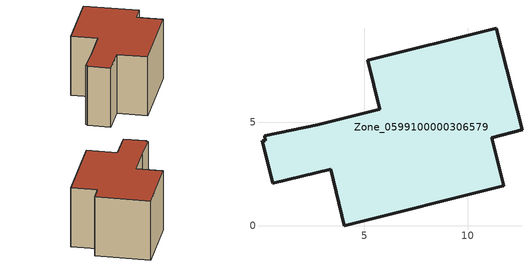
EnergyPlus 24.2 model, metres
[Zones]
Zone_0599100000306579
 floor ground (C_G): 0.05,4.1 0.21,4.12 0.17,4.34 2.74,4.87 5.73,5.62 5.16,7.99 11.38,9.54 12.61,4.63 11.15,4.26 11.74,1.93 4.02,0 3.36,2.73 0.56,2.06 z0
 wall outside (C_F): 0.05,4.1 0.56,2.06 3.36,2.73 4.02,0 11.74,1.93 11.15,4.26 12.61,4.63 11.38,9.54 5.16,7.99 5.73,5.62 2.74,4.87 0.17,4.34 0.21,4.12 0.05,4.1 z0:5.79
 roof outside (C_R): 0.21,4.12 0.05,4.1 0.56,2.06 3.36,2.73 4.02,0 11.74,1.93 11.15,4.26 12.61,4.63 11.38,9.54 5.16,7.99 5.73,5.62 2.74,4.87 0.17,4.34 z5.79
[BUILDING]
Pand.0599100000306579: North Axis=0; Terrain=City; Loads Convergence Tolerance Value=0.04; Temperature Convergence Tolerance Value=0.4; Solar Distribution=FullExterior; Maximum Number of Warmup Days=25; Minimum Number of Warmup Days=1
[Site:Location]
Rotterdam.The.Hague.AP_ZH_NLD Design_Conditions: Latitude=51.96; Longitude=4.45; Time Zone=1; Elevation=-4.5
[SITE:GROUNDTEMPERATURE:BUILDINGSURFACE]
18, 18, 18, 18, 18, 18, 18, 18, 18, 18, 18, 18
[MATERIAL] Thermal Absorptance=0.9; Solar Absorptance=0.7; Visible Absorptance=0.7
Name | Roughness | Thickness | Conductivity | Density | Specific Heat
G.TC.1965-1974 | MediumSmooth | 0.15 | 0.882353 | 540 | 1210
F.TC.1965-1974 | Rough | 0.3 | 0.697674 | 1920 | 840
R.TC.1965-1974 | MediumRough | 0.2 | 0.232558 | 1500 | 1000
[CONSTRUCTION]
C_G: G.TC.1965-1974
C_F: F.TC.1965-1974
C_R: R.TC.1965-1974
[ZONE]
Zone_0599100000306579: Type=1; Multiplier=1; Ceiling Height=Autocalculate; Volume=Autocalculate; Floor Area=autocalculate; Part of Total Floor Area=Yes
[ZONEINFILTRATION:DESIGNFLOWRATE]
Infil_Zone_0599100000306579: Zone or ZoneList or Space or SpaceList=Zone_0599100000306579; Schedule=AlwaysOn; Design Flow Rate Calculation Method=Flow/Area; Flow Rate per Floor Area=0.003; Constant Term Coefficient=1; Temperature Term Coefficient=0; Velocity Term Coefficient=0; Velocity Squared Term Coefficient=0
[HVACTEMPLATE:ZONE:IDEALLOADSAIRSYSTEM]
Zone_0599100000306579: Maximum Heating Supply Air Temperature=50; Minimum Cooling Supply Air Temperature=13; Maximum Heating Supply Air Humidity Ratio=0.0156; Minimum Cooling Supply Air Humidity Ratio=0.0077; Heating Limit=NoLimit; Cooling Limit=NoLimit; Dehumidification Control Type=ConstantSensibleHeatRatio; Cooling Sensible Heat Ratio=0.7; Dehumidification Setpoint=60; Humidification Control Type=None; Humidification Setpoint=30; Outdoor Air Method=None; Outdoor Air Flow Rate per Person=0.00944; Outdoor Air Flow Rate per Zone Floor Area=0; Outdoor Air Flow Rate per Zone=0; Demand Controlled Ventilation Type=None; Outdoor Air Economizer Type=NoEconomizer; Heat Recovery Type=None; Sensible Heat Recovery Effectiveness=0.7; Latent Heat Recovery Effectiveness=0.65
[ZONECONTROL:THERMOSTAT]
ThermostatControl_Zone_0599100000306579: Zone or ZoneList=Zone_0599100000306579; Control Type Schedule=DualSetpointControlType; Control 1=Thermostat_Zone_0599100000306579; Temperature Difference Between Cutout And Setpoint=0
[THERMOSTATSETPOINT:DUALSETPOINT]
Thermostat_Zone_0599100000306579: Heating Setpoint Temperature Schedule=HeatingSetpoint_Zone_0599100000306579; Cooling Setpoint Temperature Schedule=CoolingSetpoint_Zone_0599100000306579
[SCHEDULE:COMPACT]
HeatingSetpoint_Zone_0599100000306579: Through: 12/31, For: AllDays, Until: 24:00, 21
CoolingSetpoint_Zone_0599100000306579: Through: 12/31, For: AllDays, Until: 24:00, 24
DualSetpointControlType: Through: 12/31, For: AllDays, Until: 24:00, 4
AlwaysOn: Through: 12/31, For: AllDays, Until: 24:00, 1
